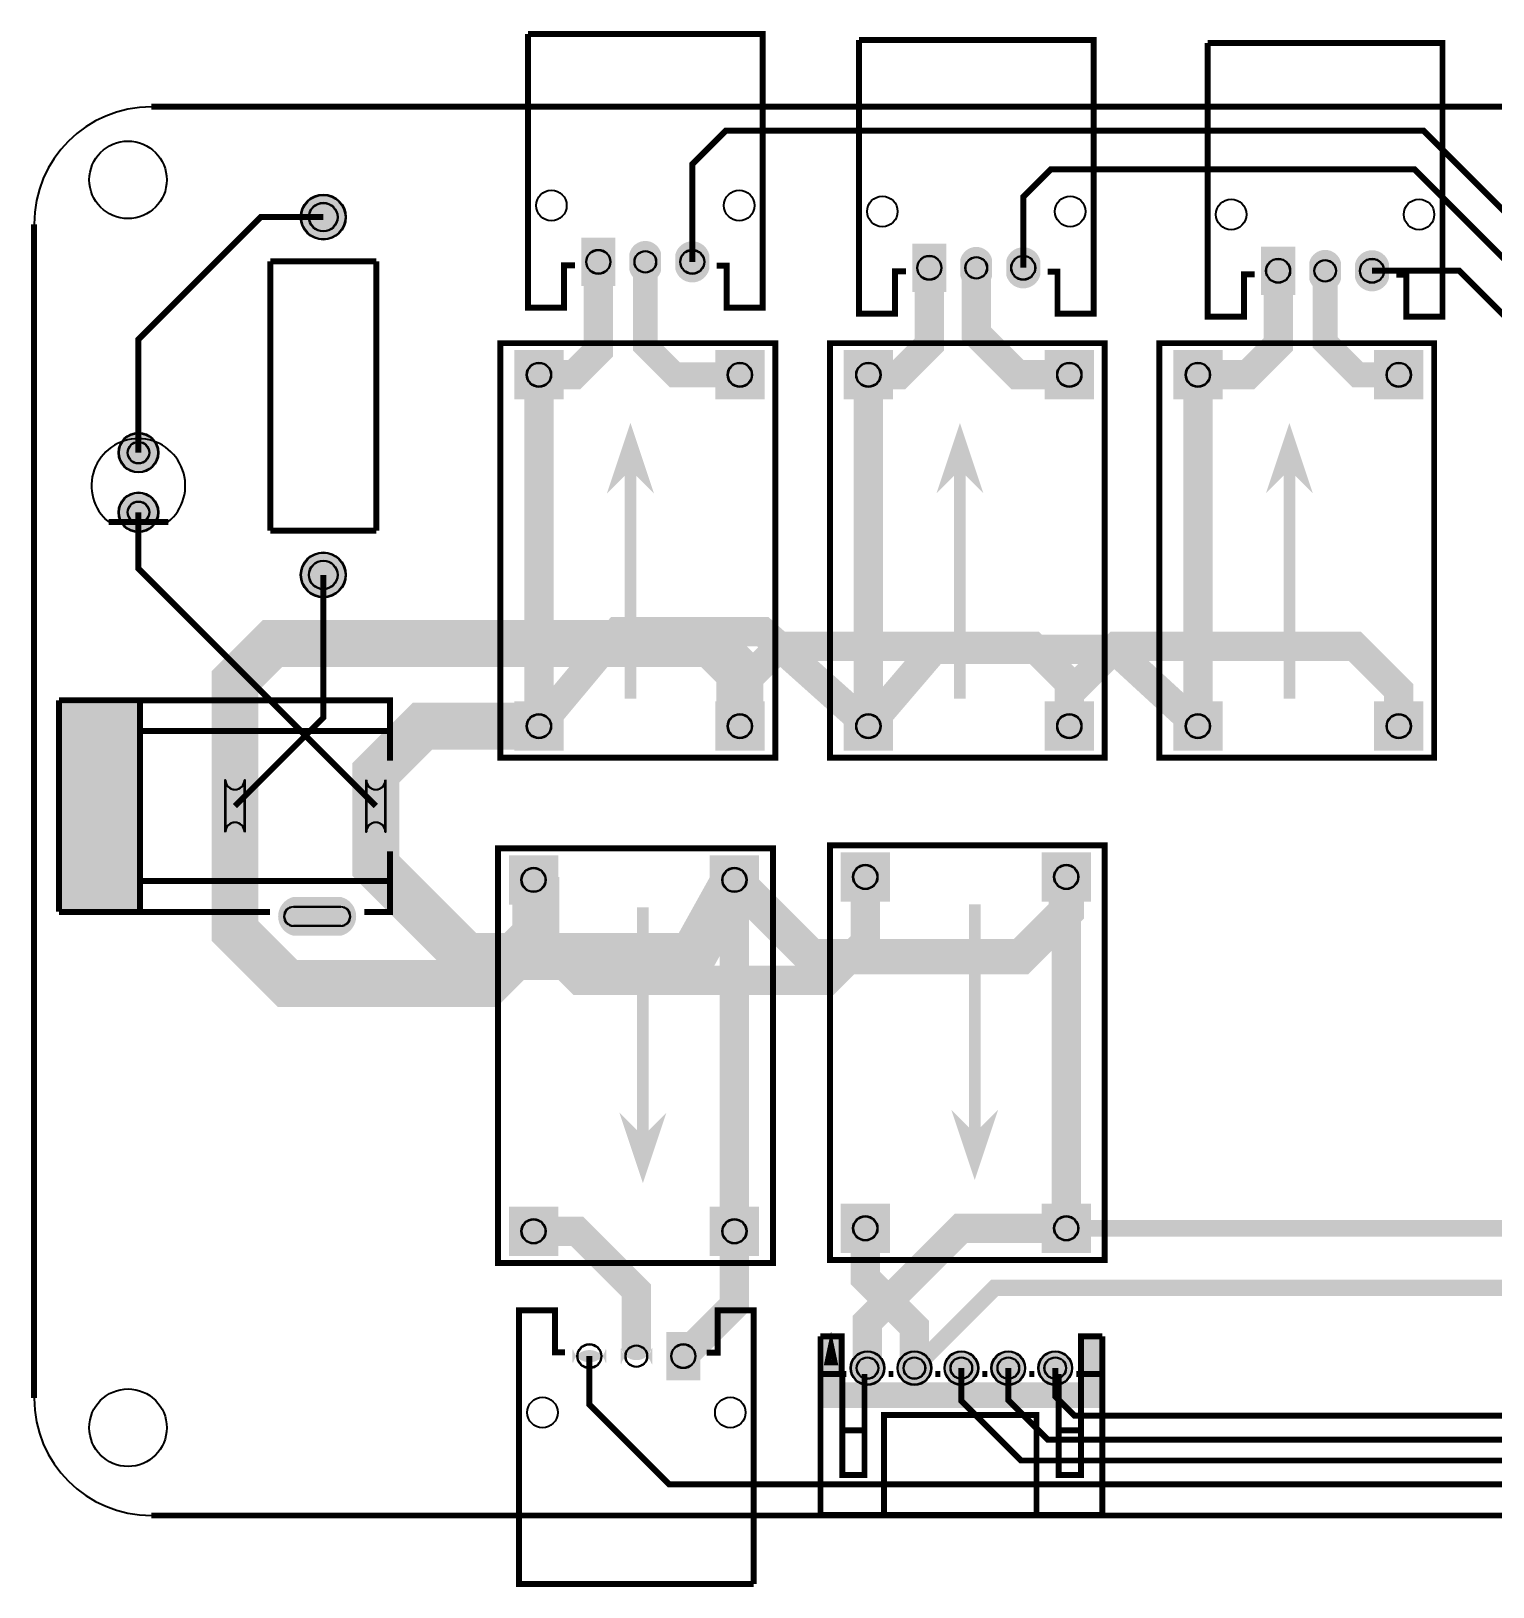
# Model space of a CAD drawing. Header units: millimetres. Extents: x 0 to 100, y -63 to 3.
# Drawn here: x -0.1 to 62.1, y -63 to 3.2 of the extents above; entities that cross this region are included whole.
import ezdxf

# ---------------------------------------------------------------- set-up
doc = ezdxf.new("R2010")
doc.units = ezdxf.units.MM
for name, color, linetype, true_color in [('BoardOutLine', 7, 'Continuous', 0xff00ff), ('BottomLayer', 7, 'Continuous', 0x0000ff), ('BottomSolderMaskLayer', 7, 'Continuous', 0xaa00ff), ('Document', 7, 'Continuous', 0xffffff), ('Multi-Layer', 7, 'Continuous', 0xc0c0c0), ('TopLayer', 7, 'Continuous', 0xff0000), ('TopSilkLayer', 7, 'Continuous', 0xffcc00), ('TopSolderMaskLayer', 7, 'Continuous', 0x800080)]:
    doc.layers.add(name, color=color, linetype=linetype, true_color=true_color)

msp = doc.modelspace()

# ---------------------------------------------------------------- hatches: boundary and pattern name
at = {"layer": 'BottomSolderMaskLayer'}
for points in [[(11.354, -4.699, 1), (13.284, -4.699, 1)], [(24.76, -7.629), (23.31, -7.629), (23.31, -5.579), (24.76, -5.579)], [(26.71, -6.963, -0.785398), (25.36, -6.963), (25.36, -6.245, -0.785398), (26.71, -6.245)], [(28.76, -6.912, -0.785398), (27.31, -6.912), (27.31, -6.297, -0.785398), (28.76, -6.297)], [(38.857, -7.883), (37.407, -7.883), (37.407, -5.833), (38.857, -5.833)], [(53.716, -8.01), (52.266, -8.01), (52.266, -5.96), (53.716, -5.96)], [(40.807, -7.217, -0.785398), (39.457, -7.217), (39.457, -6.499, -0.785398), (40.807, -6.499)], [(42.857, -7.166, -0.785398), (41.407, -7.166), (41.407, -6.551, -0.785398), (42.857, -6.551)], [(55.666, -7.344, -0.785398), (54.316, -7.344), (54.316, -6.626, -0.785398), (55.666, -6.626)], [(57.716, -7.293, -0.785398), (56.266, -7.293), (56.266, -6.678, -0.785398), (57.716, -6.678)], [(22.555, -10.364), (22.555, -12.466), (20.453, -12.466), (20.453, -10.364)], [(31.113, -10.364), (31.113, -12.466), (29.012, -12.466), (29.012, -10.364)], [(36.588, -10.364), (36.588, -12.466), (34.487, -12.466), (34.487, -10.364)], [(45.147, -10.364), (45.147, -12.466), (43.045, -12.466), (43.045, -10.364)], [(50.622, -10.364), (50.622, -12.466), (48.52, -12.466), (48.52, -10.364)], [(59.18, -10.364), (59.18, -12.466), (57.079, -12.466), (57.079, -10.364)], [(3.594, -14.732, 1), (5.296, -14.732, 1)], [(3.594, -17.272, 1), (5.296, -17.272, 1)], [(11.354, -19.939, 1), (13.284, -19.939, 1)], [(22.555, -25.329), (22.555, -27.431), (20.453, -27.431), (20.453, -25.329)], [(31.113, -25.329), (31.113, -27.431), (29.012, -27.431), (29.012, -25.329)], [(36.588, -25.329), (36.588, -27.431), (34.487, -27.431), (34.487, -25.329)], [(45.147, -25.329), (45.147, -27.431), (43.045, -27.431), (43.045, -25.329)], [(50.622, -25.329), (50.622, -27.431), (48.52, -27.431), (48.52, -25.329)], [(59.18, -25.329), (59.18, -27.431), (57.079, -27.431), (57.079, -25.329)], [(9.383, -30.896, -0.785398), (7.732, -30.896), (7.732, -28.666, -0.785398), (9.383, -28.666)], [(15.382, -28.667, -0.785398), (13.731, -28.667), (13.731, -30.896, -0.785398), (15.382, -30.896)], [(34.355, -33.853), (34.355, -31.751), (36.457, -31.751), (36.457, -33.853)], [(42.914, -33.853), (42.914, -31.751), (45.016, -31.751), (45.016, -33.853)], [(20.222, -33.98), (20.222, -31.878), (22.324, -31.878), (22.324, -33.98)], [(28.781, -33.98), (28.781, -31.878), (30.883, -31.878), (30.883, -33.98)], [(11.043, -35.307, -0.785398), (11.043, -33.656), (13.071, -33.656, -0.785398), (13.071, -35.307)], [(20.222, -48.945), (20.222, -46.843), (22.324, -46.843), (22.324, -48.945)], [(28.781, -48.945), (28.781, -46.843), (30.883, -46.843), (30.883, -48.945)], [(34.355, -48.818), (34.355, -46.716), (36.457, -46.716), (36.457, -48.818)], [(42.914, -48.818), (42.914, -46.716), (45.016, -46.716), (45.016, -48.818)], [(26.929, -52.188), (28.379, -52.188), (28.379, -54.238), (26.929, -54.238)], [(24.379, -52.906, -0.785398), (22.929, -52.906), (22.929, -53.521, -0.785398), (24.379, -53.521)], [(26.329, -52.854, -0.785398), (24.979, -52.854), (24.979, -53.572, -0.785398), (26.329, -53.572)], [(34.772, -53.721, 1), (36.222, -53.721, 1)], [(36.772, -53.721, 1), (38.222, -53.721, 1)], [(38.772, -53.721, 1), (40.222, -53.721, 1)], [(40.772, -53.721, 1), (42.222, -53.721, 1)], [(42.772, -53.721, 1), (44.222, -53.721, 1)]]:
    msp.add_hatch(color=256, dxfattribs=at).paths.add_polyline_path(points)
at = {"layer": 'Document'}
for points in [[(1.057, -25.431), (4.457, -25.431), (4.457, -34.231), (1.057, -34.231)], [(34.497, -52.321), (34.497, -55.421), (33.497, -55.421), (33.497, -52.321)], [(45.497, -52.321), (45.497, -55.421), (44.497, -55.421), (44.497, -52.321)], [(44.497, -55.421), (34.497, -55.421), (34.497, -54.321), (44.497, -54.321)]]:
    msp.add_hatch(color=256, dxfattribs=at).paths.add_polyline_path(points)
at = {"layer": 'Multi-Layer'}
for points in [[(11.379, -4.699, 1), (13.259, -4.699, 1)], [(24.735, -7.604), (23.335, -7.604), (23.335, -5.604), (24.735, -5.604)], [(26.685, -6.954, -0.785398), (25.385, -6.954), (25.385, -6.254, -0.785398), (26.685, -6.254)], [(28.735, -6.904, -0.785398), (27.335, -6.904), (27.335, -6.304, -0.785398), (28.735, -6.304)], [(38.832, -7.858), (37.432, -7.858), (37.432, -5.858), (38.832, -5.858)], [(40.782, -7.208, -0.785398), (39.482, -7.208), (39.482, -6.508, -0.785398), (40.782, -6.508)], [(42.832, -7.158, -0.785398), (41.432, -7.158), (41.432, -6.558, -0.785398), (42.832, -6.558)], [(53.691, -7.985), (52.291, -7.985), (52.291, -5.985), (53.691, -5.985)], [(55.641, -7.335, -0.785398), (54.341, -7.335), (54.341, -6.635, -0.785398), (55.641, -6.635)], [(57.691, -7.285, -0.785398), (56.291, -7.285), (56.291, -6.685, -0.785398), (57.691, -6.685)], [(22.504, -10.415), (22.504, -12.415), (20.504, -12.415), (20.504, -10.415)], [(31.063, -10.415), (31.063, -12.415), (29.063, -12.415), (29.063, -10.415)], [(36.537, -10.415), (36.537, -12.415), (34.537, -12.415), (34.537, -10.415)], [(45.096, -10.415), (45.096, -12.415), (43.096, -12.415), (43.096, -10.415)], [(50.571, -10.415), (50.571, -12.415), (48.571, -12.415), (48.571, -10.415)], [(59.13, -10.415), (59.13, -12.415), (57.13, -12.415), (57.13, -10.415)], [(3.62, -14.732, 1), (5.271, -14.732, 1)], [(3.62, -17.272, 1), (5.271, -17.272, 1)], [(11.379, -19.939, 1), (13.259, -19.939, 1)], [(22.504, -25.38), (22.504, -27.38), (20.504, -27.38), (20.504, -25.38)], [(31.063, -25.38), (31.063, -27.38), (29.063, -27.38), (29.063, -25.38)], [(36.537, -25.38), (36.537, -27.38), (34.537, -27.38), (34.537, -25.38)], [(45.096, -25.38), (45.096, -27.38), (43.096, -27.38), (43.096, -25.38)], [(50.571, -25.38), (50.571, -27.38), (48.571, -27.38), (48.571, -25.38)], [(59.13, -25.38), (59.13, -27.38), (57.13, -27.38), (57.13, -25.38)], [(9.357, -30.881, -0.785398), (7.757, -30.881), (7.757, -28.681, -0.785398), (9.357, -28.681)], [(15.357, -28.681, -0.785398), (13.757, -28.681), (13.757, -30.881, -0.785398), (15.357, -30.881)], [(34.406, -33.802), (34.406, -31.802), (36.406, -31.802), (36.406, -33.802)], [(42.965, -33.802), (42.965, -31.802), (44.965, -31.802), (44.965, -33.802)], [(20.273, -33.929), (20.273, -31.929), (22.273, -31.929), (22.273, -33.929)], [(28.832, -33.929), (28.832, -31.929), (30.832, -31.929), (30.832, -33.929)], [(11.057, -35.281, -0.785398), (11.057, -33.681), (13.057, -33.681, -0.785398), (13.057, -35.281)], [(20.273, -48.894), (20.273, -46.894), (22.273, -46.894), (22.273, -48.894)], [(28.832, -48.894), (28.832, -46.894), (30.832, -46.894), (30.832, -48.894)], [(34.406, -48.767), (34.406, -46.767), (36.406, -46.767), (36.406, -48.767)], [(42.965, -48.767), (42.965, -46.767), (44.965, -46.767), (44.965, -48.767)], [(26.954, -52.213), (28.354, -52.213), (28.354, -54.213), (26.954, -54.213)], [(24.354, -52.913, -0.785398), (22.954, -52.913), (22.954, -53.513, -0.785398), (24.354, -53.513)], [(26.304, -52.863, -0.785398), (25.004, -52.863), (25.004, -53.563, -0.785398), (26.304, -53.563)], [(34.797, -53.721, 1), (36.197, -53.721, 1)], [(36.797, -53.721, 1), (38.197, -53.721, 1)], [(38.797, -53.721, 1), (40.197, -53.721, 1)], [(40.797, -53.721, 1), (42.197, -53.721, 1)], [(42.797, -53.721, 1), (44.197, -53.721, 1)]]:
    msp.add_hatch(color=256, dxfattribs=at).paths.add_polyline_path(points)
at = {"layer": 'TopSilkLayer'}
for points in [[(26.402, -16.466), (25.402, -15.466), (24.402, -16.466), (25.402, -13.466)], [(40.436, -16.466), (39.436, -15.466), (38.436, -16.466), (39.436, -13.466)], [(54.469, -16.466), (53.469, -15.466), (52.469, -16.466), (53.469, -13.466)], [(24.933, -42.843), (25.933, -43.843), (26.933, -42.843), (25.933, -45.843)], [(39.066, -42.716), (40.066, -43.716), (41.066, -42.716), (40.066, -45.716)]]:
    msp.add_hatch(color=256, dxfattribs=at).paths.add_polyline_path(points)
at = {"layer": 'TopSolderMaskLayer'}
for points in [[(11.354, -4.699, 1), (13.284, -4.699, 1)], [(24.76, -7.629), (23.31, -7.629), (23.31, -5.579), (24.76, -5.579)], [(26.71, -6.963, -0.785398), (25.36, -6.963), (25.36, -6.245, -0.785398), (26.71, -6.245)], [(28.76, -6.912, -0.785398), (27.31, -6.912), (27.31, -6.297, -0.785398), (28.76, -6.297)], [(38.857, -7.883), (37.407, -7.883), (37.407, -5.833), (38.857, -5.833)], [(53.716, -8.01), (52.266, -8.01), (52.266, -5.96), (53.716, -5.96)], [(40.807, -7.217, -0.785398), (39.457, -7.217), (39.457, -6.499, -0.785398), (40.807, -6.499)], [(42.857, -7.166, -0.785398), (41.407, -7.166), (41.407, -6.551, -0.785398), (42.857, -6.551)], [(55.666, -7.344, -0.785398), (54.316, -7.344), (54.316, -6.626, -0.785398), (55.666, -6.626)], [(57.716, -7.293, -0.785398), (56.266, -7.293), (56.266, -6.678, -0.785398), (57.716, -6.678)], [(22.555, -10.364), (22.555, -12.466), (20.453, -12.466), (20.453, -10.364)], [(31.113, -10.364), (31.113, -12.466), (29.012, -12.466), (29.012, -10.364)], [(36.588, -10.364), (36.588, -12.466), (34.487, -12.466), (34.487, -10.364)], [(45.147, -10.364), (45.147, -12.466), (43.045, -12.466), (43.045, -10.364)], [(50.622, -10.364), (50.622, -12.466), (48.52, -12.466), (48.52, -10.364)], [(59.18, -10.364), (59.18, -12.466), (57.079, -12.466), (57.079, -10.364)], [(3.594, -14.732, 1), (5.296, -14.732, 1)], [(3.594, -17.272, 1), (5.296, -17.272, 1)], [(11.354, -19.939, 1), (13.284, -19.939, 1)], [(22.555, -25.329), (22.555, -27.431), (20.453, -27.431), (20.453, -25.329)], [(31.113, -25.329), (31.113, -27.431), (29.012, -27.431), (29.012, -25.329)], [(36.588, -25.329), (36.588, -27.431), (34.487, -27.431), (34.487, -25.329)], [(45.147, -25.329), (45.147, -27.431), (43.045, -27.431), (43.045, -25.329)], [(50.622, -25.329), (50.622, -27.431), (48.52, -27.431), (48.52, -25.329)], [(59.18, -25.329), (59.18, -27.431), (57.079, -27.431), (57.079, -25.329)], [(9.383, -30.896, -0.785398), (7.732, -30.896), (7.732, -28.666, -0.785398), (9.383, -28.666)], [(15.382, -28.667, -0.785398), (13.731, -28.667), (13.731, -30.896, -0.785398), (15.382, -30.896)], [(34.355, -33.853), (34.355, -31.751), (36.457, -31.751), (36.457, -33.853)], [(42.914, -33.853), (42.914, -31.751), (45.016, -31.751), (45.016, -33.853)], [(20.222, -33.98), (20.222, -31.878), (22.324, -31.878), (22.324, -33.98)], [(28.781, -33.98), (28.781, -31.878), (30.883, -31.878), (30.883, -33.98)], [(11.043, -35.307, -0.785398), (11.043, -33.656), (13.071, -33.656, -0.785398), (13.071, -35.307)], [(20.222, -48.945), (20.222, -46.843), (22.324, -46.843), (22.324, -48.945)], [(28.781, -48.945), (28.781, -46.843), (30.883, -46.843), (30.883, -48.945)], [(34.355, -48.818), (34.355, -46.716), (36.457, -46.716), (36.457, -48.818)], [(42.914, -48.818), (42.914, -46.716), (45.016, -46.716), (45.016, -48.818)], [(26.929, -52.188), (28.379, -52.188), (28.379, -54.238), (26.929, -54.238)], [(24.379, -52.906, -0.785398), (22.929, -52.906), (22.929, -53.521, -0.785398), (24.379, -53.521)], [(26.329, -52.854, -0.785398), (24.979, -52.854), (24.979, -53.572, -0.785398), (26.329, -53.572)], [(34.772, -53.721, 1), (36.222, -53.721, 1)], [(36.772, -53.721, 1), (38.222, -53.721, 1)], [(38.772, -53.721, 1), (40.222, -53.721, 1)], [(40.772, -53.721, 1), (42.222, -53.721, 1)], [(42.772, -53.721, 1), (44.222, -53.721, 1)]]:
    msp.add_hatch(color=256, dxfattribs=at).paths.add_polyline_path(points)

# ---------------------------------------------------------------- linework, layer by layer
at = {"layer": 'BoardOutLine', "const_width": 0.254}
for points in [[(5, 0), (95, 0)], [(0, -55), (0, -5)], [(95, -60), (5, -60)]]:
    msp.add_lwpolyline(points, dxfattribs=at)
at = {"layer": 'BoardOutLine'}
for centre, start, end in [((5, -5), 90, 180), ((5, -55), 180, 270)]:
    msp.add_arc(centre, 5, start, end, dxfattribs=at)
at = {"layer": 'BottomLayer'}
for points, const_width in [([(90.864, -29.987), (88.153, -29.987), (59.182, -1.016), (29.464, -1.016), (28.034, -2.446), (28.034, -6.604)], 0.254), ([(90.864, -32.527), (88.661, -32.527), (58.801, -2.667), (43.307, -2.667), (42.131, -3.843), (42.131, -6.858)], 0.254), ([(90.864, -35.067), (88.788, -35.067), (60.706, -6.985), (56.99, -6.985)], 0.254), ([(21.504, -26.38), (21.504, -11.415)], 1.25), ([(35.537, -26.38), (35.537, -11.415)], 1.25), ([(49.571, -26.38), (49.571, -11.415)], 1.25), ([(14.557, -29.781), (4.445, -19.669), (4.445, -17.272)], 0.254), ([(21.504, -26.38), (24.869, -22.352), (31.036, -22.352), (35.537, -26.38)], 1.25), ([(35.537, -26.38), (38.331, -23.114), (46.022, -23.114), (49.571, -26.38)], 1.25), ([(21.504, -26.38), (16.546, -26.38), (14.557, -28.369), (14.557, -29.782)], 2), ([(14.557, -29.782), (14.557, -32.337), (18.415, -36.195), (28.047, -36.195), (29.931, -32.802)], 2), ([(29.832, -32.929), (33.099, -36.195), (42.037, -36.195), (43.965, -34.267), (43.965, -32.802)], 1.5), ([(29.832, -32.929), (29.832, -47.894)], 1.25), ([(43.965, -32.802), (43.965, -47.767)], 1.25), ([(43.965, -47.767), (39.482, -47.767), (35.497, -51.753), (35.497, -53.721)], 1.25), ([(66.093, -47.767), (43.965, -47.767)], 0.7)]:
    msp.add_lwpolyline(points, dxfattribs=dict(at, const_width=const_width))
at = {"layer": 'BottomSolderMaskLayer'}
for points in [[(8.144, -30.896), (8.144, -28.666)], [(8.97, -30.896), (8.97, -28.666)], [(14.144, -28.666), (14.144, -30.896)], [(14.97, -28.666), (14.97, -30.896)], [(13.071, -34.076), (11.043, -34.076)], [(13.071, -34.887), (11.043, -34.887)]]:
    msp.add_lwpolyline(points, close=True, dxfattribs=at)
for centre, radius in [((12.319, -4.699), 0.965), ((12.319, -4.699), 0.616), ((24.035, -6.604), 0.518), ((26.035, -6.604), 0.467), ((28.035, -6.604), 0.518), ((38.132, -6.858), 0.518), ((40.132, -6.858), 0.467), ((42.132, -6.858), 0.518), ((52.991, -6.985), 0.518), ((54.991, -6.985), 0.467), ((56.991, -6.985), 0.518), ((21.504, -11.415), 0.525), ((30.063, -11.415), 0.525), ((35.537, -11.415), 0.525), ((44.096, -11.415), 0.525), ((49.571, -11.415), 0.525), ((58.13, -11.415), 0.525), ((4.445, -14.732), 0.851), ((4.445, -14.732), 0.464), ((4.445, -17.272), 0.851), ((4.445, -17.272), 0.464), ((12.319, -19.939), 0.965), ((12.319, -19.939), 0.616), ((21.504, -26.38), 0.525), ((30.063, -26.38), 0.525), ((35.537, -26.38), 0.525), ((44.096, -26.38), 0.525), ((49.571, -26.38), 0.525), ((58.13, -26.38), 0.525), ((21.273, -32.929), 0.525), ((29.832, -32.929), 0.525), ((35.406, -32.802), 0.525), ((43.965, -32.802), 0.525), ((21.273, -47.894), 0.525), ((29.832, -47.894), 0.525), ((35.406, -47.767), 0.525), ((43.965, -47.767), 0.525), ((23.654, -53.213), 0.518), ((25.654, -53.213), 0.467), ((27.654, -53.213), 0.518), ((35.497, -53.721), 0.725), ((37.497, -53.721), 0.725), ((39.497, -53.721), 0.725), ((41.497, -53.721), 0.725), ((43.497, -53.721), 0.725), ((35.497, -53.721), 0.466), ((37.497, -53.721), 0.466), ((39.497, -53.721), 0.466), ((41.497, -53.721), 0.466), ((43.497, -53.721), 0.466)]:
    msp.add_circle(centre, radius, dxfattribs=at)
for centre, radius, start, end in [((8.557, -28.666), 0.413, 180, 360), ((14.557, -28.666), 0.413, 180, 0), ((8.557, -30.896), 0.413, 360, 180), ((14.557, -30.896), 0.413, 0, 180), ((11.043, -34.481), 0.406, 90, 270), ((13.071, -34.481), 0.406, 270, 90)]:
    msp.add_arc(centre, radius, start, end, dxfattribs=at)
at = {"layer": 'Multi-Layer'}
for points in [[(8.157, -30.881), (8.157, -28.681)], [(8.957, -30.881), (8.957, -28.681)], [(14.157, -28.681), (14.157, -30.881)], [(14.957, -28.681), (14.957, -30.881)], [(13.057, -34.081), (11.057, -34.081)], [(13.057, -34.881), (11.057, -34.881)]]:
    msp.add_lwpolyline(points, close=True, dxfattribs=at)
for centre, radius in [((4.001, -3.112), 1.65), ((12.319, -4.699), 0.94), ((22.035, -4.204), 0.65), ((30.035, -4.204), 0.65), ((36.132, -4.458), 0.65), ((44.132, -4.458), 0.65), ((50.991, -4.585), 0.65), ((58.991, -4.585), 0.65), ((12.319, -4.699), 0.599), ((24.035, -6.604), 0.5), ((26.035, -6.604), 0.45), ((28.035, -6.604), 0.5), ((38.132, -6.858), 0.5), ((40.132, -6.858), 0.45), ((42.132, -6.858), 0.5), ((52.991, -6.985), 0.5), ((54.991, -6.985), 0.45), ((56.991, -6.985), 0.5), ((21.504, -11.415), 0.5), ((30.063, -11.415), 0.5), ((35.537, -11.415), 0.5), ((44.096, -11.415), 0.5), ((49.571, -11.415), 0.5), ((58.13, -11.415), 0.5), ((4.445, -14.732), 0.826), ((4.445, -14.732), 0.45), ((4.445, -17.272), 0.826), ((4.445, -17.272), 0.45), ((12.319, -19.939), 0.94), ((12.319, -19.939), 0.599), ((21.504, -26.38), 0.5), ((30.063, -26.38), 0.5), ((35.537, -26.38), 0.5), ((44.096, -26.38), 0.5), ((49.571, -26.38), 0.5), ((58.13, -26.38), 0.5), ((21.273, -32.929), 0.5), ((29.832, -32.929), 0.5), ((35.406, -32.802), 0.5), ((43.965, -32.802), 0.5), ((21.273, -47.894), 0.5), ((29.832, -47.894), 0.5), ((35.406, -47.767), 0.5), ((43.965, -47.767), 0.5), ((23.654, -53.213), 0.5), ((25.654, -53.213), 0.45), ((27.654, -53.213), 0.5), ((35.497, -53.721), 0.7), ((35.497, -53.721), 0.45), ((37.497, -53.721), 0.7), ((37.497, -53.721), 0.45), ((39.497, -53.721), 0.7), ((39.497, -53.721), 0.45), ((41.497, -53.721), 0.7), ((41.497, -53.721), 0.45), ((43.497, -53.721), 0.7), ((43.497, -53.721), 0.45), ((4.001, -56.261), 1.65), ((21.654, -55.613), 0.65), ((29.654, -55.613), 0.65)]:
    msp.add_circle(centre, radius, dxfattribs=at)
for centre, start, end in [((8.557, -28.681), 180, 360), ((14.557, -28.681), 180, 0), ((8.557, -30.881), 360, 180), ((14.557, -30.881), 0, 180), ((11.057, -34.481), 90, 270), ((13.057, -34.481), 270, 90)]:
    msp.add_arc(centre, 0.4, start, end, dxfattribs=at)
at = {"layer": 'TopLayer'}
for points, const_width in [([(4.445, -14.732), (4.445, -9.906), (9.652, -4.699), (12.319, -4.699)], 0.254), ([(21.504, -11.415), (23.002, -11.415), (24.036, -10.381), (24.036, -6.604)], 1.25), ([(29.401, -11.415), (27.29, -11.415), (26.035, -10.16), (26.035, -6.604)], 1.06), ([(35.537, -11.415), (36.845, -11.415), (38.133, -10.127), (38.133, -6.858)], 1.25), ([(44.097, -11.415), (41.895, -11.415), (40.132, -9.652), (40.132, -6.858)], 1.25), ([(49.571, -11.415), (51.704, -11.415), (52.992, -10.127), (52.992, -6.985)], 1.25), ([(58.131, -11.415), (56.373, -11.415), (54.991, -10.033), (54.991, -6.985)], 1.06), ([(8.557, -29.781), (12.319, -26.019), (12.319, -19.939)], 0.254), ([(8.557, -29.782), (8.557, -24.463), (10.16, -22.86), (28.829, -22.86), (30.064, -24.094), (30.064, -26.38)], 2), ([(30.064, -26.38), (30.056, -24.696), (31.765, -22.987), (42.545, -22.987), (44.097, -24.539), (44.097, -26.38)], 1.25), ([(44.097, -26.38), (44.097, -24.991), (46.101, -22.987), (56.261, -22.987), (58.131, -24.856), (58.131, -26.38)], 1.25), ([(8.557, -29.782), (8.557, -35.1), (10.795, -37.338), (19.304, -37.338), (21.372, -35.271), (21.372, -32.802)], 2), ([(21.273, -32.929), (21.273, -35.243), (23.241, -37.211), (33.782, -37.211), (35.405, -35.588), (35.405, -32.802)], 1.25), ([(90.864, -37.607), (88.123, -37.607), (84.709, -41.021), (84.709, -53.34), (82.296, -55.753), (44.323, -55.753), (43.498, -54.928), (43.498, -53.721)], 0.254), ([(90.864, -40.147), (87.996, -40.147), (86.106, -42.037), (86.106, -53.848), (83.185, -56.769), (43.18, -56.769), (41.496, -55.085), (41.496, -53.721)], 0.254), ([(90.864, -42.687), (88.885, -42.687), (87.63, -43.942), (87.63, -54.229), (84.201, -57.658), (42.037, -57.658), (39.497, -55.118), (39.497, -53.721)], 0.254), ([(90.864, -45.227), (89.39, -45.227), (88.773, -45.847), (88.773, -54.61), (84.709, -58.674), (27.051, -58.674), (23.655, -55.278), (23.655, -53.213)], 0.254), ([(21.273, -47.894), (23.129, -47.894), (25.654, -50.419), (25.654, -53.213)], 1.25), ([(27.654, -53.213), (29.832, -51.035), (29.832, -47.894)], 1.25), ([(35.405, -47.767), (35.405, -49.883), (37.498, -51.976), (37.498, -53.721)], 1.25), ([(37.498, -53.721), (40.912, -50.307), (66.093, -50.307)], 0.7)]:
    msp.add_lwpolyline(points, dxfattribs=dict(at, const_width=const_width))
at = {"layer": 'TopSilkLayer'}
for points, const_width in [([(21.035, 3.096), (21.035, -8.554), (22.575, -8.554), (22.575, -6.754), (23.035, -6.754)], 0.254), ([(21.035, 3.096), (31.035, 3.096), (31.035, -8.554), (29.495, -8.554), (29.495, -6.764), (29.075, -6.764)], 0.254), ([(35.132, 2.842), (35.132, -8.808), (36.672, -8.808), (36.672, -7.008), (37.132, -7.008)], 0.254), ([(35.132, 2.842), (45.132, 2.842), (45.132, -8.808), (43.592, -8.808), (43.592, -7.018), (43.172, -7.018)], 0.254), ([(49.991, 2.715), (49.991, -8.935), (51.531, -8.935), (51.531, -7.135), (51.991, -7.135)], 0.254), ([(49.991, 2.715), (59.991, 2.715), (59.991, -8.935), (58.451, -8.935), (58.451, -7.145), (58.031, -7.145)], 0.254), ([(10.058, -6.579), (14.58, -6.579)], 0.254), ([(10.058, -18.059), (10.058, -6.579)], 0.254), ([(14.58, -6.579), (14.58, -18.059)], 0.254), ([(25.402, -15.211), (25.402, -25.211)], 0.5), ([(39.436, -15.211), (39.436, -25.211)], 0.5), ([(53.469, -15.211), (53.469, -25.211)], 0.5), ([(3.175, -17.684), (5.723, -17.689)], 0.254), ([(14.58, -18.059), (10.058, -18.059)], 0.254), ([(1.057, -25.281), (15.163, -25.281), (15.163, -27.848)], 0.254), ([(1.057, -34.281), (1.057, -25.281)], 0.254), ([(4.507, -34.281), (4.507, -25.281)], 0.254), ([(4.587, -26.581), (15.207, -26.581)], 0.254), ([(15.163, -31.715), (15.163, -34.29), (14.07, -34.29)], 0.254), ([(4.587, -32.981), (15.207, -32.981)], 0.254), ([(40.066, -43.971), (40.066, -33.971)], 0.5), ([(10.044, -34.29), (1.057, -34.29)], 0.254), ([(25.933, -44.098), (25.933, -34.098)], 0.5), ([(30.654, -62.913), (20.654, -62.913), (20.654, -51.263), (22.194, -51.263), (22.194, -53.053), (22.614, -53.053)], 0.254), ([(30.654, -62.913), (30.654, -51.263), (29.114, -51.263), (29.114, -53.063), (28.654, -53.063)], 0.254), ([(33.497, -53.971), (33.497, -52.371)], 0.254), ([(33.497, -52.371), (34.397, -52.371), (34.397, -53.971)], 0.254), ([(45.497, -52.371), (44.597, -52.371), (44.597, -53.971)], 0.254), ([(45.497, -53.971), (45.497, -52.371)], 0.254), ([(33.497, -59.971), (33.497, -53.971)], 0.254), ([(33.497, -53.971), (34.6, -53.971)], 0.254), ([(35.372, -53.971), (35.372, -58.271), (34.422, -58.271), (34.422, -53.971)], 0.254), ([(36.394, -53.971), (36.6, -53.971)], 0.254), ([(38.394, -53.971), (38.6, -53.971)], 0.254), ([(40.394, -53.971), (40.6, -53.971)], 0.254), ([(42.394, -53.971), (42.6, -53.971)], 0.254), ([(44.597, -53.971), (44.597, -58.271), (43.647, -58.271), (43.647, -53.971)], 0.254), ([(44.394, -53.971), (45.497, -53.971)], 0.254), ([(45.497, -53.971), (45.497, -59.971)], 0.254), ([(42.697, -59.971), (42.697, -55.721), (36.197, -55.721), (36.197, -59.971)], 0.254), ([(35.372, -56.371), (34.422, -56.371)], 0.254), ([(44.597, -56.371), (43.647, -56.371)], 0.254), ([(45.497, -59.971), (33.497, -59.971)], 0.254)]:
    msp.add_lwpolyline(points, dxfattribs=dict(at, const_width=const_width))
at = {"layer": 'TopSilkLayer', "const_width": 0.254}
for points in [[(31.57, -10.068), (31.57, -27.727), (19.865, -27.727), (19.865, -10.068), (31.57, -10.068)], [(45.604, -10.068), (45.604, -27.727), (33.898, -27.727), (33.898, -10.068), (45.604, -10.068)], [(59.637, -10.068), (59.637, -27.727), (47.932, -27.727), (47.932, -10.068), (59.637, -10.068)], [(19.765, -49.241), (19.765, -31.582), (31.471, -31.582), (31.471, -49.241), (19.765, -49.241)], [(33.898, -49.114), (33.898, -31.455), (45.604, -31.455), (45.604, -49.114), (33.898, -49.114)], [(34.097, -53.471), (33.797, -53.471), (33.947, -52.771), (34.097, -53.471)]]:
    msp.add_lwpolyline(points, close=True, dxfattribs=at)
at = {"layer": 'TopSilkLayer'}
msp.add_arc((4.443, -16.136), 2, 309.32595, 230.67405, dxfattribs=at)
at = {"layer": 'TopSolderMaskLayer'}
for points in [[(8.144, -30.896), (8.144, -28.666)], [(8.97, -30.896), (8.97, -28.666)], [(14.144, -28.666), (14.144, -30.896)], [(14.97, -28.666), (14.97, -30.896)], [(13.071, -34.076), (11.043, -34.076)], [(13.071, -34.887), (11.043, -34.887)]]:
    msp.add_lwpolyline(points, close=True, dxfattribs=at)
for centre, radius in [((12.319, -4.699), 0.965), ((12.319, -4.699), 0.616), ((24.035, -6.604), 0.518), ((26.035, -6.604), 0.467), ((28.035, -6.604), 0.518), ((38.132, -6.858), 0.518), ((40.132, -6.858), 0.467), ((42.132, -6.858), 0.518), ((52.991, -6.985), 0.518), ((54.991, -6.985), 0.467), ((56.991, -6.985), 0.518), ((21.504, -11.415), 0.525), ((30.063, -11.415), 0.525), ((35.537, -11.415), 0.525), ((44.096, -11.415), 0.525), ((49.571, -11.415), 0.525), ((58.13, -11.415), 0.525), ((4.445, -14.732), 0.851), ((4.445, -14.732), 0.464), ((4.445, -17.272), 0.851), ((4.445, -17.272), 0.464), ((12.319, -19.939), 0.965), ((12.319, -19.939), 0.616), ((21.504, -26.38), 0.525), ((30.063, -26.38), 0.525), ((35.537, -26.38), 0.525), ((44.096, -26.38), 0.525), ((49.571, -26.38), 0.525), ((58.13, -26.38), 0.525), ((21.273, -32.929), 0.525), ((29.832, -32.929), 0.525), ((35.406, -32.802), 0.525), ((43.965, -32.802), 0.525), ((21.273, -47.894), 0.525), ((29.832, -47.894), 0.525), ((35.406, -47.767), 0.525), ((43.965, -47.767), 0.525), ((23.654, -53.213), 0.518), ((25.654, -53.213), 0.467), ((27.654, -53.213), 0.518), ((35.497, -53.721), 0.725), ((37.497, -53.721), 0.725), ((39.497, -53.721), 0.725), ((41.497, -53.721), 0.725), ((43.497, -53.721), 0.725), ((35.497, -53.721), 0.466), ((37.497, -53.721), 0.466), ((39.497, -53.721), 0.466), ((41.497, -53.721), 0.466), ((43.497, -53.721), 0.466)]:
    msp.add_circle(centre, radius, dxfattribs=at)
for centre, radius, start, end in [((8.557, -28.666), 0.413, 180, 360), ((14.557, -28.666), 0.413, 180, 0), ((8.557, -30.896), 0.413, 360, 180), ((14.557, -30.896), 0.413, 0, 180), ((11.043, -34.481), 0.406, 90, 270), ((13.071, -34.481), 0.406, 270, 90)]:
    msp.add_arc(centre, radius, start, end, dxfattribs=at)

doc.saveas('drawing.dxf')
